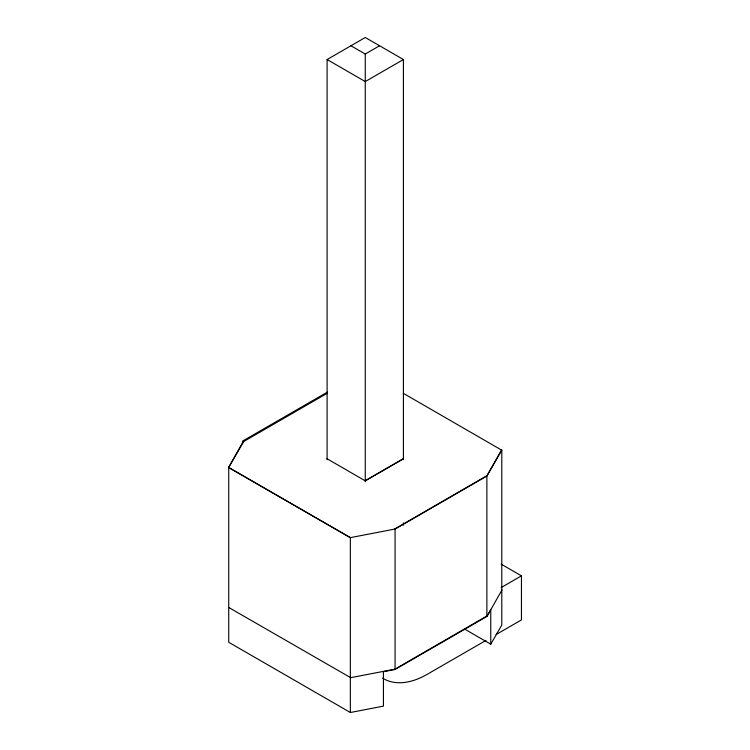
<?xml version="1.0" encoding="UTF-8"?>
<svg xmlns="http://www.w3.org/2000/svg" width="750" height="750" viewBox="0 0 750 750"><rect width="100%" height="100%" fill="white"/><g stroke="black" fill="none" stroke-linecap="round" stroke-linejoin="round"><path stroke-width="1.12" d="M501.572 449.934L487.022 475.659L394.547 529.134M501.966 589.978L487.416 615.694L394.95 669.169L350.653 677.672L228.938 607.584M464.447 628.987L490.753 644.175L490.753 609.75L486.881 616.462L395.072 669.478L383.438 671.709L383.438 706.134L350.353 712.5L228.731 642.281L228.731 467.419L243.637 441.609M228.731 467.419L350.353 537.638L395.072 529.031L486.881 476.025L501.788 450.216L403.312 393.309M490.753 644.175L501.788 625.069L501.788 450.216M327.103 459.684L327.103 59.531L365.259 37.5L403.416 59.531L403.416 459.684M350.953 45.759L365.259 54.019L379.566 45.759M403.416 59.531L365.259 81.562L327.103 59.531M327.403 392.109L242.653 441.038L242.653 443.381M327.009 393.403L243.038 441.9L228.544 467.541L350.259 537.628M365.147 480.741L403.125 458.822M403.416 458.812L365.259 480.844L326.897 458.663M501.206 587.541L521.456 575.85L521.456 619.913L496.134 634.528M486.009 640.378L427.266 674.297A87.684 50.625 -60 0 1 382.603 678.15M501.188 564.15L521.456 575.85M486.881 476.025L486.881 616.462M403.416 522.863L403.416 525.206M395.072 529.031L395.072 669.478M365.259 54.019L365.259 481.706M350.353 537.638L350.353 712.5"/></g></svg>
